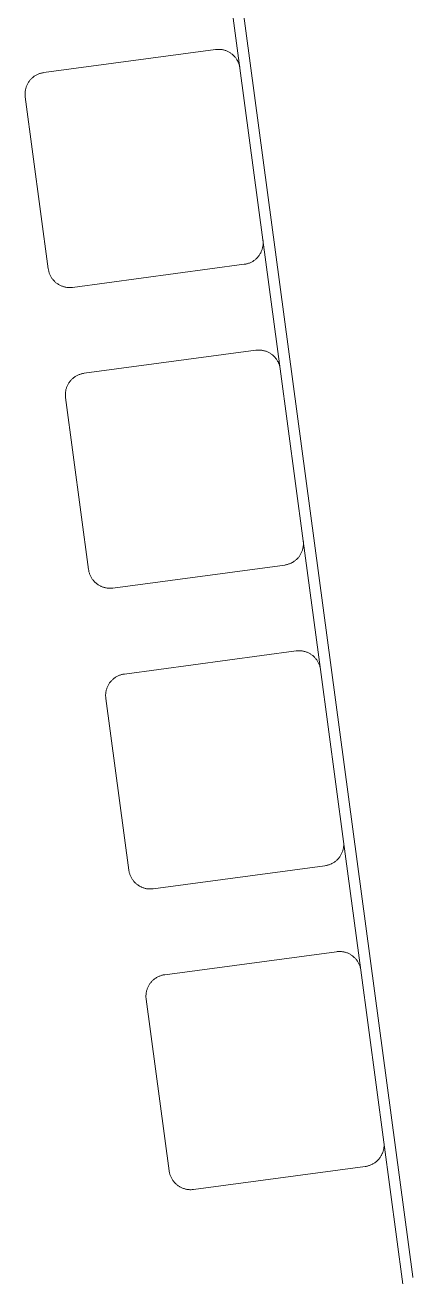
# Model space of a CAD drawing. Header units: millimetres. Extents: x -119 to 3638, y -51 to 1798.
# Drawn here: x 1300.7 to 1372.3, y 1332.5 to 1563.6 of the extents above; entities that cross this region are included whole.
import ezdxf

# ---------------------------------------------------------------- set-up
doc = ezdxf.new("R2010")
doc.units = ezdxf.units.MM
doc.layers.add('ZANO_R', color=7, linetype='Continuous', lineweight=0)

msp = doc.modelspace()

# ---------------------------------------------------------------- linework, layer by layer
at = {"layer": 'ZANO_R'}
for p, q in [((1372.32, 1332.53), (1317.4, 1741.93)), ((1340.37, 1555.65), (1337.18, 1579.44)), ((1335.87, 1559.08), (1304.16, 1554.83)), ((1335.87, 1559.08), (1336.01, 1559.1)), ((1336.01, 1559.1), (1336.15, 1559.11)), ((1336.15, 1559.11), (1336.28, 1559.12)), ((1336.28, 1559.12), (1336.42, 1559.12)), ((1336.42, 1559.12), (1336.56, 1559.12)), ((1336.56, 1559.12), (1336.69, 1559.11)), ((1336.69, 1559.11), (1336.83, 1559.1)), ((1336.83, 1559.1), (1336.96, 1559.08)), ((1336.96, 1559.08), (1337.1, 1559.06)), ((1337.1, 1559.06), (1337.23, 1559.03)), ((1337.23, 1559.03), (1337.37, 1559)), ((1337.37, 1559), (1337.5, 1558.97)), ((1337.5, 1558.97), (1337.63, 1558.93)), ((1337.63, 1558.93), (1337.76, 1558.88)), ((1337.76, 1558.88), (1337.89, 1558.83)), ((1337.89, 1558.83), (1338.01, 1558.78)), ((1338.01, 1558.78), (1338.14, 1558.73)), ((1338.14, 1558.73), (1338.26, 1558.66)), ((1338.26, 1558.66), (1338.38, 1558.6)), ((1338.38, 1558.6), (1338.5, 1558.53)), ((1338.5, 1558.53), (1338.61, 1558.46)), ((1338.61, 1558.46), (1338.72, 1558.38)), ((1338.72, 1558.38), (1338.83, 1558.3)), ((1338.83, 1558.3), (1338.94, 1558.21)), ((1338.94, 1558.21), (1339.05, 1558.12)), ((1339.05, 1558.12), (1339.15, 1558.03)), ((1339.15, 1558.03), (1339.24, 1557.94)), ((1339.24, 1557.94), (1339.34, 1557.84)), ((1339.34, 1557.84), (1339.43, 1557.74)), ((1339.43, 1557.74), (1339.52, 1557.63)), ((1339.52, 1557.63), (1339.6, 1557.53)), ((1339.6, 1557.53), (1339.68, 1557.41)), ((1339.68, 1557.41), (1339.76, 1557.3)), ((1339.76, 1557.3), (1339.83, 1557.19)), ((1339.83, 1557.19), (1339.9, 1557.07)), ((1339.9, 1557.07), (1339.96, 1556.95)), ((1339.96, 1556.95), (1340.02, 1556.82)), ((1340.02, 1556.82), (1340.08, 1556.7)), ((1340.08, 1556.7), (1340.13, 1556.57)), ((1340.13, 1556.57), (1340.18, 1556.45)), ((1340.18, 1556.45), (1340.22, 1556.32)), ((1340.22, 1556.32), (1340.26, 1556.19)), ((1340.26, 1556.19), (1340.3, 1556.05)), ((1340.3, 1556.05), (1340.33, 1555.92)), ((1340.33, 1555.92), (1340.35, 1555.79)), ((1340.35, 1555.79), (1340.37, 1555.65)), ((1340.37, 1555.65), (1344.63, 1523.93)), ((1301.21, 1552.84), (1301.15, 1552.72)), ((1301.28, 1552.95), (1301.21, 1552.84)), ((1301.35, 1553.07), (1301.28, 1552.95)), ((1301.43, 1553.18), (1301.35, 1553.07)), ((1301.51, 1553.29), (1301.43, 1553.18)), ((1301.6, 1553.4), (1301.51, 1553.29)), ((1301.68, 1553.5), (1301.6, 1553.4)), ((1301.78, 1553.6), (1301.68, 1553.5)), ((1301.87, 1553.7), (1301.78, 1553.6)), ((1301.97, 1553.8), (1301.87, 1553.7)), ((1302.07, 1553.89), (1301.97, 1553.8)), ((1302.18, 1553.98), (1302.07, 1553.89)), ((1302.28, 1554.06), (1302.18, 1553.98)), ((1302.39, 1554.14), (1302.28, 1554.06)), ((1302.51, 1554.22), (1302.39, 1554.14)), ((1302.62, 1554.29), (1302.51, 1554.22)), ((1302.74, 1554.36), (1302.62, 1554.29)), ((1302.86, 1554.42), (1302.74, 1554.36)), ((1302.98, 1554.48), (1302.86, 1554.42)), ((1303.11, 1554.54), (1302.98, 1554.48)), ((1303.24, 1554.59), (1303.11, 1554.54)), ((1303.36, 1554.64), (1303.24, 1554.59)), ((1303.49, 1554.68), (1303.36, 1554.64)), ((1303.62, 1554.72), (1303.49, 1554.68)), ((1303.76, 1554.75), (1303.62, 1554.72)), ((1303.89, 1554.78), (1303.76, 1554.75)), ((1304.02, 1554.81), (1303.89, 1554.78)), ((1304.16, 1554.83), (1304.02, 1554.81)), ((1300.7, 1551.15), (1300.69, 1551.01)), ((1300.69, 1551.01), (1300.69, 1550.88)), ((1300.69, 1550.88), (1300.69, 1550.74)), ((1300.69, 1550.74), (1300.7, 1550.6)), ((1300.71, 1551.29), (1300.7, 1551.15)), ((1300.7, 1550.6), (1300.71, 1550.47)), ((1300.73, 1551.42), (1300.71, 1551.29)), ((1300.75, 1551.56), (1300.73, 1551.42)), ((1300.78, 1551.69), (1300.75, 1551.56)), ((1300.81, 1551.82), (1300.78, 1551.69)), ((1300.84, 1551.96), (1300.81, 1551.82)), ((1300.88, 1552.09), (1300.84, 1551.96)), ((1300.93, 1552.22), (1300.88, 1552.09)), ((1300.97, 1552.34), (1300.93, 1552.22)), ((1301.03, 1552.47), (1300.97, 1552.34)), ((1301.08, 1552.59), (1301.03, 1552.47)), ((1301.15, 1552.72), (1301.08, 1552.59)), ((1300.71, 1550.47), (1300.73, 1550.33)), ((1300.73, 1550.33), (1304.98, 1518.62)), ((1344.6, 1522.71), (1344.62, 1522.85)), ((1344.62, 1522.85), (1344.64, 1522.98)), ((1347.82, 1500.15), (1344.63, 1523.93)), ((1344.64, 1523.8), (1344.63, 1523.93)), ((1344.65, 1523.66), (1344.64, 1523.8)), ((1344.64, 1522.98), (1344.65, 1523.12)), ((1344.66, 1523.53), (1344.65, 1523.66)), ((1344.65, 1523.12), (1344.66, 1523.25)), ((1344.66, 1523.39), (1344.66, 1523.53)), ((1344.66, 1523.25), (1344.66, 1523.39)), ((1343.28, 1520.38), (1343.38, 1520.47)), ((1343.38, 1520.47), (1343.48, 1520.57)), ((1343.48, 1520.57), (1343.58, 1520.66)), ((1343.58, 1520.66), (1343.67, 1520.76)), ((1343.67, 1520.76), (1343.76, 1520.87)), ((1343.76, 1520.87), (1343.84, 1520.98)), ((1343.84, 1520.98), (1343.92, 1521.09)), ((1343.92, 1521.09), (1344, 1521.2)), ((1344, 1521.2), (1344.07, 1521.31)), ((1344.07, 1521.31), (1344.14, 1521.43)), ((1344.14, 1521.43), (1344.21, 1521.55)), ((1344.21, 1521.55), (1344.27, 1521.67)), ((1344.27, 1521.67), (1344.32, 1521.8)), ((1344.32, 1521.8), (1344.38, 1521.92)), ((1344.38, 1521.92), (1344.43, 1522.05)), ((1344.43, 1522.05), (1344.47, 1522.18)), ((1344.47, 1522.18), (1344.51, 1522.31)), ((1344.51, 1522.31), (1344.54, 1522.44)), ((1344.54, 1522.44), (1344.57, 1522.58)), ((1344.57, 1522.58), (1344.6, 1522.71)), ((1304.98, 1518.62), (1305, 1518.48)), ((1305, 1518.48), (1305.03, 1518.35)), ((1305.03, 1518.35), (1305.06, 1518.21)), ((1305.06, 1518.21), (1305.09, 1518.08)), ((1309.48, 1515.18), (1341.19, 1519.44)), ((1341.19, 1519.44), (1341.33, 1519.46)), ((1341.33, 1519.46), (1341.46, 1519.48)), ((1341.46, 1519.48), (1341.6, 1519.51)), ((1341.6, 1519.51), (1341.73, 1519.55)), ((1341.73, 1519.55), (1341.86, 1519.59)), ((1341.86, 1519.59), (1341.99, 1519.63)), ((1341.99, 1519.63), (1342.12, 1519.68)), ((1342.12, 1519.68), (1342.24, 1519.73)), ((1342.24, 1519.73), (1342.37, 1519.78)), ((1342.37, 1519.78), (1342.49, 1519.85)), ((1342.49, 1519.85), (1342.61, 1519.91)), ((1342.61, 1519.91), (1342.73, 1519.98)), ((1342.73, 1519.98), (1342.84, 1520.05)), ((1342.84, 1520.05), (1342.96, 1520.13)), ((1342.96, 1520.13), (1343.07, 1520.21)), ((1343.07, 1520.21), (1343.18, 1520.29)), ((1343.18, 1520.29), (1343.28, 1520.38)), ((1305.09, 1518.08), (1305.13, 1517.95)), ((1305.13, 1517.95), (1305.17, 1517.82)), ((1305.17, 1517.82), (1305.22, 1517.69)), ((1305.22, 1517.69), (1305.27, 1517.57)), ((1305.27, 1517.57), (1305.33, 1517.44)), ((1305.33, 1517.44), (1305.39, 1517.32)), ((1305.39, 1517.32), (1305.45, 1517.2)), ((1305.45, 1517.2), (1305.52, 1517.08)), ((1305.52, 1517.08), (1305.59, 1516.97)), ((1305.59, 1516.97), (1305.67, 1516.85)), ((1305.67, 1516.85), (1305.75, 1516.74)), ((1305.75, 1516.74), (1305.83, 1516.63)), ((1305.83, 1516.63), (1305.92, 1516.53)), ((1305.92, 1516.53), (1306.01, 1516.43)), ((1306.01, 1516.43), (1306.11, 1516.33)), ((1306.11, 1516.33), (1306.21, 1516.23)), ((1306.21, 1516.23), (1306.31, 1516.14)), ((1306.31, 1516.14), (1306.41, 1516.05)), ((1306.41, 1516.05), (1306.52, 1515.97)), ((1306.52, 1515.97), (1306.63, 1515.89)), ((1306.63, 1515.89), (1306.74, 1515.81)), ((1306.74, 1515.81), (1306.86, 1515.74)), ((1306.86, 1515.74), (1306.97, 1515.67)), ((1306.97, 1515.67), (1307.09, 1515.6)), ((1307.09, 1515.6), (1307.22, 1515.54)), ((1307.22, 1515.54), (1307.34, 1515.48)), ((1307.34, 1515.48), (1307.47, 1515.43)), ((1307.47, 1515.43), (1307.59, 1515.38)), ((1307.59, 1515.38), (1307.72, 1515.34)), ((1307.72, 1515.34), (1307.85, 1515.3)), ((1307.85, 1515.3), (1307.99, 1515.27)), ((1307.99, 1515.27), (1308.12, 1515.23)), ((1308.12, 1515.23), (1308.25, 1515.21)), ((1308.25, 1515.21), (1308.39, 1515.19)), ((1308.39, 1515.19), (1308.52, 1515.17)), ((1308.52, 1515.17), (1308.66, 1515.16)), ((1308.66, 1515.16), (1308.8, 1515.15)), ((1308.8, 1515.15), (1308.93, 1515.15)), ((1308.93, 1515.15), (1309.07, 1515.15)), ((1309.07, 1515.15), (1309.21, 1515.16)), ((1309.21, 1515.16), (1309.34, 1515.17)), ((1309.34, 1515.17), (1309.48, 1515.18)), ((1343.32, 1503.58), (1311.6, 1499.33)), ((1343.32, 1503.58), (1343.46, 1503.6)), ((1343.46, 1503.6), (1343.59, 1503.61)), ((1343.59, 1503.61), (1343.73, 1503.61)), ((1343.73, 1503.61), (1343.86, 1503.62)), ((1343.86, 1503.62), (1344, 1503.61)), ((1344, 1503.61), (1344.14, 1503.61)), ((1344.14, 1503.61), (1344.27, 1503.59)), ((1344.27, 1503.59), (1344.41, 1503.58)), ((1344.41, 1503.58), (1344.54, 1503.56)), ((1344.54, 1503.56), (1344.68, 1503.53)), ((1344.68, 1503.53), (1344.81, 1503.5)), ((1344.81, 1503.5), (1344.94, 1503.46)), ((1344.94, 1503.46), (1345.07, 1503.42)), ((1345.07, 1503.42), (1345.2, 1503.38)), ((1345.2, 1503.38), (1345.33, 1503.33)), ((1345.33, 1503.33), (1345.46, 1503.28)), ((1345.46, 1503.28), (1345.58, 1503.22)), ((1345.58, 1503.22), (1345.7, 1503.16)), ((1345.7, 1503.16), (1345.82, 1503.1)), ((1345.82, 1503.1), (1345.94, 1503.03)), ((1345.94, 1503.03), (1346.06, 1502.95)), ((1346.06, 1502.95), (1346.17, 1502.88)), ((1346.17, 1502.88), (1346.28, 1502.8)), ((1346.28, 1502.8), (1346.39, 1502.71)), ((1346.39, 1502.71), (1346.49, 1502.62)), ((1346.49, 1502.62), (1346.59, 1502.53)), ((1346.59, 1502.53), (1346.69, 1502.43)), ((1346.69, 1502.43), (1346.78, 1502.34)), ((1346.78, 1502.34), (1346.88, 1502.23)), ((1346.88, 1502.23), (1346.96, 1502.13)), ((1346.96, 1502.13), (1347.05, 1502.02)), ((1347.05, 1502.02), (1347.13, 1501.91)), ((1347.13, 1501.91), (1347.2, 1501.8)), ((1347.2, 1501.8), (1347.28, 1501.68)), ((1347.28, 1501.68), (1347.34, 1501.56)), ((1347.34, 1501.56), (1347.41, 1501.44)), ((1347.41, 1501.44), (1347.47, 1501.32)), ((1347.47, 1501.32), (1347.53, 1501.2)), ((1347.53, 1501.2), (1347.58, 1501.07)), ((1347.58, 1501.07), (1347.63, 1500.94)), ((1347.63, 1500.94), (1347.67, 1500.81)), ((1347.67, 1500.81), (1347.71, 1500.68)), ((1347.71, 1500.68), (1347.74, 1500.55)), ((1347.74, 1500.55), (1347.77, 1500.42)), ((1347.77, 1500.42), (1347.8, 1500.28)), ((1347.8, 1500.28), (1347.82, 1500.15)), ((1347.82, 1500.15), (1352.07, 1468.43)), ((1308.72, 1497.45), (1308.66, 1497.33)), ((1308.8, 1497.57), (1308.72, 1497.45)), ((1308.88, 1497.68), (1308.8, 1497.57)), ((1308.96, 1497.79), (1308.88, 1497.68)), ((1309.04, 1497.9), (1308.96, 1497.79)), ((1309.13, 1498), (1309.04, 1497.9)), ((1309.22, 1498.1), (1309.13, 1498)), ((1309.32, 1498.2), (1309.22, 1498.1)), ((1309.42, 1498.29), (1309.32, 1498.2)), ((1309.52, 1498.38), (1309.42, 1498.29)), ((1309.62, 1498.47), (1309.52, 1498.38)), ((1309.73, 1498.56), (1309.62, 1498.47)), ((1309.84, 1498.64), (1309.73, 1498.56)), ((1309.95, 1498.71), (1309.84, 1498.64)), ((1310.07, 1498.79), (1309.95, 1498.71)), ((1310.19, 1498.85), (1310.07, 1498.79)), ((1310.31, 1498.92), (1310.19, 1498.85)), ((1310.43, 1498.98), (1310.31, 1498.92)), ((1310.55, 1499.04), (1310.43, 1498.98)), ((1310.68, 1499.09), (1310.55, 1499.04)), ((1310.81, 1499.13), (1310.68, 1499.09)), ((1310.94, 1499.18), (1310.81, 1499.13)), ((1311.07, 1499.22), (1310.94, 1499.18)), ((1311.2, 1499.25), (1311.07, 1499.22)), ((1311.33, 1499.28), (1311.2, 1499.25)), ((1311.47, 1499.31), (1311.33, 1499.28)), ((1311.6, 1499.33), (1311.47, 1499.31)), ((1308.15, 1495.65), (1308.14, 1495.51)), ((1308.14, 1495.51), (1308.14, 1495.37)), ((1308.14, 1495.37), (1308.14, 1495.24)), ((1308.14, 1495.24), (1308.14, 1495.1)), ((1308.14, 1495.1), (1308.16, 1494.97)), ((1308.16, 1495.78), (1308.15, 1495.65)), ((1308.17, 1495.92), (1308.16, 1495.78)), ((1308.2, 1496.05), (1308.17, 1495.92)), ((1308.22, 1496.19), (1308.2, 1496.05)), ((1308.25, 1496.32), (1308.22, 1496.19)), ((1308.29, 1496.45), (1308.25, 1496.32)), ((1308.33, 1496.58), (1308.29, 1496.45)), ((1308.37, 1496.71), (1308.33, 1496.58)), ((1308.42, 1496.84), (1308.37, 1496.71)), ((1308.47, 1496.97), (1308.42, 1496.84)), ((1308.53, 1497.09), (1308.47, 1496.97)), ((1308.59, 1497.21), (1308.53, 1497.09)), ((1308.66, 1497.33), (1308.59, 1497.21)), ((1308.16, 1494.97), (1308.17, 1494.83)), ((1308.17, 1494.83), (1312.43, 1463.11)), ((1352.05, 1467.21), (1352.07, 1467.34)), ((1355.26, 1444.64), (1352.07, 1468.43)), ((1352.09, 1468.3), (1352.07, 1468.43)), ((1352.07, 1467.34), (1352.08, 1467.48)), ((1352.08, 1467.48), (1352.1, 1467.61)), ((1352.1, 1468.16), (1352.09, 1468.3)), ((1352.1, 1468.02), (1352.1, 1468.16)), ((1352.11, 1467.89), (1352.1, 1468.02)), ((1352.1, 1467.75), (1352.11, 1467.89)), ((1352.1, 1467.61), (1352.1, 1467.75)), ((1350.83, 1464.97), (1350.93, 1465.06)), ((1350.93, 1465.06), (1351.02, 1465.16)), ((1351.02, 1465.16), (1351.11, 1465.26)), ((1351.11, 1465.26), (1351.2, 1465.37)), ((1351.2, 1465.37), (1351.29, 1465.47)), ((1351.29, 1465.47), (1351.37, 1465.58)), ((1351.37, 1465.58), (1351.44, 1465.7)), ((1351.44, 1465.7), (1351.52, 1465.81)), ((1351.52, 1465.81), (1351.59, 1465.93)), ((1351.59, 1465.93), (1351.65, 1466.05)), ((1351.65, 1466.05), (1351.71, 1466.17)), ((1351.71, 1466.17), (1351.77, 1466.29)), ((1351.77, 1466.29), (1351.82, 1466.42)), ((1351.82, 1466.42), (1351.87, 1466.55)), ((1351.87, 1466.55), (1351.91, 1466.68)), ((1351.91, 1466.68), (1351.95, 1466.81)), ((1351.95, 1466.81), (1351.99, 1466.94)), ((1351.99, 1466.94), (1352.02, 1467.07)), ((1352.02, 1467.07), (1352.05, 1467.21)), ((1312.43, 1463.11), (1312.45, 1462.98)), ((1312.45, 1462.98), (1312.47, 1462.84)), ((1312.47, 1462.84), (1312.5, 1462.71)), ((1312.5, 1462.71), (1312.54, 1462.58)), ((1316.92, 1459.68), (1348.64, 1463.94)), ((1348.64, 1463.94), (1348.77, 1463.96)), ((1348.77, 1463.96), (1348.91, 1463.98)), ((1348.91, 1463.98), (1349.04, 1464.01)), ((1349.04, 1464.01), (1349.17, 1464.04)), ((1349.17, 1464.04), (1349.3, 1464.08)), ((1349.3, 1464.08), (1349.43, 1464.13)), ((1349.43, 1464.13), (1349.56, 1464.17)), ((1349.56, 1464.17), (1349.69, 1464.23)), ((1349.69, 1464.23), (1349.81, 1464.28)), ((1349.81, 1464.28), (1349.93, 1464.34)), ((1349.93, 1464.34), (1350.06, 1464.41)), ((1350.06, 1464.41), (1350.17, 1464.48)), ((1350.17, 1464.48), (1350.29, 1464.55)), ((1350.29, 1464.55), (1350.4, 1464.62)), ((1350.4, 1464.62), (1350.51, 1464.7)), ((1350.51, 1464.7), (1350.62, 1464.79)), ((1350.62, 1464.79), (1350.73, 1464.88)), ((1350.73, 1464.88), (1350.83, 1464.97)), ((1312.54, 1462.58), (1312.57, 1462.45)), ((1312.57, 1462.45), (1312.62, 1462.32)), ((1312.62, 1462.32), (1312.66, 1462.19)), ((1312.66, 1462.19), (1312.72, 1462.06)), ((1312.72, 1462.06), (1312.77, 1461.94)), ((1312.77, 1461.94), (1312.83, 1461.82)), ((1312.83, 1461.82), (1312.9, 1461.7)), ((1312.9, 1461.7), (1312.97, 1461.58)), ((1312.97, 1461.58), (1313.04, 1461.46)), ((1313.04, 1461.46), (1313.11, 1461.35)), ((1313.11, 1461.35), (1313.2, 1461.24)), ((1313.2, 1461.24), (1313.28, 1461.13)), ((1313.28, 1461.13), (1313.37, 1461.03)), ((1313.37, 1461.03), (1313.46, 1460.92)), ((1313.46, 1460.92), (1313.55, 1460.83)), ((1313.55, 1460.83), (1313.65, 1460.73)), ((1313.65, 1460.73), (1313.75, 1460.64)), ((1313.75, 1460.64), (1313.86, 1460.55)), ((1313.86, 1460.55), (1313.96, 1460.47)), ((1313.96, 1460.47), (1314.07, 1460.39)), ((1314.07, 1460.39), (1314.19, 1460.31)), ((1314.19, 1460.31), (1314.3, 1460.23)), ((1314.3, 1460.23), (1314.42, 1460.17)), ((1314.42, 1460.17), (1314.54, 1460.1)), ((1314.54, 1460.1), (1314.66, 1460.04)), ((1314.66, 1460.04), (1314.78, 1459.98)), ((1314.78, 1459.98), (1314.91, 1459.93)), ((1314.91, 1459.93), (1315.04, 1459.88)), ((1315.04, 1459.88), (1315.17, 1459.84)), ((1315.17, 1459.84), (1315.3, 1459.8)), ((1315.3, 1459.8), (1315.43, 1459.76)), ((1315.43, 1459.76), (1315.56, 1459.73)), ((1315.56, 1459.73), (1315.7, 1459.71)), ((1315.7, 1459.71), (1315.83, 1459.68)), ((1315.83, 1459.68), (1315.97, 1459.67)), ((1315.97, 1459.67), (1316.1, 1459.66)), ((1316.1, 1459.66), (1316.24, 1459.65)), ((1316.24, 1459.65), (1316.38, 1459.65)), ((1316.38, 1459.65), (1316.51, 1459.65)), ((1316.51, 1459.65), (1316.65, 1459.65)), ((1316.65, 1459.65), (1316.79, 1459.67)), ((1316.79, 1459.67), (1316.92, 1459.68)), ((1350.77, 1448.08), (1319.05, 1443.82)), ((1350.77, 1448.08), (1350.9, 1448.09)), ((1350.9, 1448.09), (1351.04, 1448.1)), ((1351.04, 1448.1), (1351.17, 1448.11)), ((1351.17, 1448.11), (1351.31, 1448.11)), ((1351.31, 1448.11), (1351.45, 1448.11)), ((1351.45, 1448.11), (1351.58, 1448.1)), ((1351.58, 1448.1), (1351.72, 1448.09)), ((1351.72, 1448.09), (1351.85, 1448.07)), ((1351.85, 1448.07), (1351.99, 1448.05)), ((1351.99, 1448.05), (1352.12, 1448.03)), ((1352.12, 1448.03), (1352.26, 1448)), ((1352.26, 1448), (1352.39, 1447.96)), ((1352.39, 1447.96), (1352.52, 1447.92)), ((1352.52, 1447.92), (1352.65, 1447.88)), ((1352.65, 1447.88), (1352.78, 1447.83)), ((1352.78, 1447.83), (1352.9, 1447.78)), ((1352.9, 1447.78), (1353.03, 1447.72)), ((1353.03, 1447.72), (1353.15, 1447.66)), ((1353.15, 1447.66), (1353.27, 1447.59)), ((1353.27, 1447.59), (1353.39, 1447.52)), ((1353.39, 1447.52), (1353.5, 1447.45)), ((1353.5, 1447.45), (1353.61, 1447.37)), ((1353.61, 1447.37), (1353.72, 1447.29)), ((1353.72, 1447.29), (1353.83, 1447.21)), ((1353.83, 1447.21), (1353.94, 1447.12)), ((1353.94, 1447.12), (1354.04, 1447.03)), ((1354.04, 1447.03), (1354.13, 1446.93)), ((1354.13, 1446.93), (1354.23, 1446.83)), ((1354.23, 1446.83), (1354.32, 1446.73)), ((1354.32, 1446.73), (1354.41, 1446.63)), ((1354.41, 1446.63), (1354.49, 1446.52)), ((1354.49, 1446.52), (1354.57, 1446.41)), ((1354.57, 1446.41), (1354.65, 1446.3)), ((1354.65, 1446.3), (1354.72, 1446.18)), ((1354.72, 1446.18), (1354.79, 1446.06)), ((1354.79, 1446.06), (1354.85, 1445.94)), ((1354.85, 1445.94), (1354.91, 1445.82)), ((1354.91, 1445.82), (1354.97, 1445.69)), ((1354.97, 1445.69), (1355.02, 1445.57)), ((1355.02, 1445.57), (1355.07, 1445.44)), ((1355.07, 1445.44), (1355.11, 1445.31)), ((1355.11, 1445.31), (1355.15, 1445.18)), ((1355.15, 1445.18), (1355.19, 1445.05)), ((1355.19, 1445.05), (1355.22, 1444.91)), ((1355.22, 1444.91), (1355.24, 1444.78)), ((1355.24, 1444.78), (1355.26, 1444.64)), ((1355.26, 1444.64), (1359.52, 1412.93)), ((1316.17, 1441.95), (1316.1, 1441.83)), ((1316.24, 1442.06), (1316.17, 1441.95)), ((1316.32, 1442.18), (1316.24, 1442.06)), ((1316.4, 1442.29), (1316.32, 1442.18)), ((1316.49, 1442.39), (1316.4, 1442.29)), ((1316.57, 1442.5), (1316.49, 1442.39)), ((1316.67, 1442.6), (1316.57, 1442.5)), ((1316.76, 1442.7), (1316.67, 1442.6)), ((1316.86, 1442.79), (1316.76, 1442.7)), ((1316.96, 1442.88), (1316.86, 1442.79)), ((1317.07, 1442.97), (1316.96, 1442.88)), ((1317.17, 1443.05), (1317.07, 1442.97)), ((1317.28, 1443.13), (1317.17, 1443.05)), ((1317.4, 1443.21), (1317.28, 1443.13)), ((1317.51, 1443.28), (1317.4, 1443.21)), ((1317.63, 1443.35), (1317.51, 1443.28)), ((1317.75, 1443.42), (1317.63, 1443.35)), ((1317.87, 1443.48), (1317.75, 1443.42)), ((1318, 1443.53), (1317.87, 1443.48)), ((1318.13, 1443.58), (1318, 1443.53)), ((1318.25, 1443.63), (1318.13, 1443.58)), ((1318.38, 1443.67), (1318.25, 1443.63)), ((1318.51, 1443.71), (1318.38, 1443.67)), ((1318.65, 1443.75), (1318.51, 1443.71)), ((1318.78, 1443.78), (1318.65, 1443.75)), ((1318.91, 1443.8), (1318.78, 1443.78)), ((1319.05, 1443.82), (1318.91, 1443.8)), ((1315.59, 1440.14), (1315.58, 1440.01)), ((1315.58, 1440.01), (1315.58, 1439.87)), ((1315.58, 1439.87), (1315.58, 1439.73)), ((1315.58, 1439.73), (1315.59, 1439.6)), ((1315.6, 1440.28), (1315.59, 1440.14)), ((1315.59, 1439.6), (1315.6, 1439.46)), ((1315.62, 1440.42), (1315.6, 1440.28)), ((1315.64, 1440.55), (1315.62, 1440.42)), ((1315.67, 1440.68), (1315.64, 1440.55)), ((1315.7, 1440.82), (1315.67, 1440.68)), ((1315.73, 1440.95), (1315.7, 1440.82)), ((1315.77, 1441.08), (1315.73, 1440.95)), ((1315.82, 1441.21), (1315.77, 1441.08)), ((1315.86, 1441.34), (1315.82, 1441.21)), ((1315.92, 1441.46), (1315.86, 1441.34)), ((1315.97, 1441.59), (1315.92, 1441.46)), ((1316.04, 1441.71), (1315.97, 1441.59)), ((1316.1, 1441.83), (1316.04, 1441.71)), ((1315.6, 1439.46), (1315.62, 1439.33)), ((1315.62, 1439.33), (1319.87, 1407.61)), ((1359.51, 1411.84), (1359.53, 1411.97)), ((1362.71, 1389.14), (1359.52, 1412.93)), ((1359.53, 1412.79), (1359.52, 1412.93)), ((1359.54, 1412.66), (1359.53, 1412.79)), ((1359.53, 1411.97), (1359.54, 1412.11)), ((1359.55, 1412.52), (1359.54, 1412.66)), ((1359.54, 1412.11), (1359.55, 1412.25)), ((1359.55, 1412.38), (1359.55, 1412.52)), ((1359.55, 1412.25), (1359.55, 1412.38)), ((1358.27, 1409.46), (1358.37, 1409.56)), ((1358.37, 1409.56), (1358.47, 1409.66)), ((1358.47, 1409.66), (1358.56, 1409.76)), ((1358.56, 1409.76), (1358.65, 1409.86)), ((1358.65, 1409.86), (1358.73, 1409.97)), ((1358.73, 1409.97), (1358.81, 1410.08)), ((1358.81, 1410.08), (1358.89, 1410.19)), ((1358.89, 1410.19), (1358.96, 1410.31)), ((1358.96, 1410.31), (1359.03, 1410.43)), ((1359.03, 1410.43), (1359.1, 1410.55)), ((1359.1, 1410.55), (1359.16, 1410.67)), ((1359.16, 1410.67), (1359.21, 1410.79)), ((1359.21, 1410.79), (1359.27, 1410.92)), ((1359.27, 1410.92), (1359.32, 1411.05)), ((1359.32, 1411.05), (1359.36, 1411.17)), ((1359.36, 1411.17), (1359.4, 1411.31)), ((1359.4, 1411.31), (1359.43, 1411.44)), ((1359.43, 1411.44), (1359.46, 1411.57)), ((1359.46, 1411.57), (1359.49, 1411.7)), ((1359.49, 1411.7), (1359.51, 1411.84)), ((1319.87, 1407.61), (1319.89, 1407.48)), ((1319.89, 1407.48), (1319.92, 1407.34)), ((1319.92, 1407.34), (1319.95, 1407.21)), ((1324.37, 1404.18), (1356.08, 1408.43)), ((1356.08, 1408.43), (1356.22, 1408.45)), ((1356.22, 1408.45), (1356.35, 1408.48)), ((1356.35, 1408.48), (1356.49, 1408.51)), ((1356.49, 1408.51), (1356.62, 1408.54)), ((1356.62, 1408.54), (1356.75, 1408.58)), ((1356.75, 1408.58), (1356.88, 1408.62)), ((1356.88, 1408.62), (1357.01, 1408.67)), ((1357.01, 1408.67), (1357.13, 1408.72)), ((1357.13, 1408.72), (1357.26, 1408.78)), ((1357.26, 1408.78), (1357.38, 1408.84)), ((1357.38, 1408.84), (1357.5, 1408.9)), ((1357.5, 1408.9), (1357.62, 1408.97)), ((1357.62, 1408.97), (1357.73, 1409.05)), ((1357.73, 1409.05), (1357.85, 1409.12)), ((1357.85, 1409.12), (1357.96, 1409.2)), ((1357.96, 1409.2), (1358.07, 1409.29)), ((1358.07, 1409.29), (1358.17, 1409.37)), ((1358.17, 1409.37), (1358.27, 1409.46)), ((1319.95, 1407.21), (1319.98, 1407.08)), ((1319.98, 1407.08), (1320.02, 1406.94)), ((1320.02, 1406.94), (1320.06, 1406.82)), ((1320.06, 1406.82), (1320.11, 1406.69)), ((1320.11, 1406.69), (1320.16, 1406.56)), ((1320.16, 1406.56), (1320.22, 1406.44)), ((1320.22, 1406.44), (1320.28, 1406.31)), ((1320.28, 1406.31), (1320.34, 1406.19)), ((1320.34, 1406.19), (1320.41, 1406.08)), ((1320.41, 1406.08), (1320.48, 1405.96)), ((1320.48, 1405.96), (1320.56, 1405.85)), ((1320.56, 1405.85), (1320.64, 1405.74)), ((1320.64, 1405.74), (1320.72, 1405.63)), ((1320.72, 1405.63), (1320.81, 1405.52)), ((1320.81, 1405.52), (1320.9, 1405.42)), ((1320.9, 1405.42), (1321, 1405.32)), ((1321, 1405.32), (1321.1, 1405.23)), ((1321.1, 1405.23), (1321.2, 1405.14)), ((1321.2, 1405.14), (1321.3, 1405.05)), ((1321.3, 1405.05), (1321.41, 1404.96)), ((1321.41, 1404.96), (1321.52, 1404.88)), ((1321.52, 1404.88), (1321.63, 1404.8)), ((1321.63, 1404.8), (1321.75, 1404.73)), ((1321.75, 1404.73), (1321.86, 1404.66)), ((1321.86, 1404.66), (1321.98, 1404.6)), ((1321.98, 1404.6), (1322.11, 1404.54)), ((1322.11, 1404.54), (1322.23, 1404.48)), ((1322.23, 1404.48), (1322.36, 1404.43)), ((1322.36, 1404.43), (1322.48, 1404.38)), ((1322.48, 1404.38), (1322.61, 1404.33)), ((1322.61, 1404.33), (1322.74, 1404.29)), ((1322.74, 1404.29), (1322.88, 1404.26)), ((1322.88, 1404.26), (1323.01, 1404.23)), ((1323.01, 1404.23), (1323.14, 1404.2)), ((1323.14, 1404.2), (1323.28, 1404.18)), ((1323.28, 1404.18), (1323.41, 1404.16)), ((1323.41, 1404.16), (1323.55, 1404.15)), ((1323.55, 1404.15), (1323.69, 1404.15)), ((1323.69, 1404.15), (1323.82, 1404.14)), ((1323.82, 1404.14), (1323.96, 1404.14)), ((1323.96, 1404.14), (1324.1, 1404.15)), ((1324.1, 1404.15), (1324.23, 1404.16)), ((1324.23, 1404.16), (1324.37, 1404.18)), ((1358.21, 1392.57), (1326.49, 1388.32)), ((1358.21, 1392.57), (1358.35, 1392.59)), ((1358.35, 1392.59), (1358.48, 1392.6)), ((1358.48, 1392.6), (1358.62, 1392.61)), ((1358.62, 1392.61), (1358.75, 1392.61)), ((1358.75, 1392.61), (1358.89, 1392.61)), ((1358.89, 1392.61), (1359.03, 1392.6)), ((1359.03, 1392.6), (1359.16, 1392.59)), ((1359.16, 1392.59), (1359.3, 1392.57)), ((1359.3, 1392.57), (1359.43, 1392.55)), ((1359.43, 1392.55), (1359.57, 1392.52)), ((1359.57, 1392.52), (1359.7, 1392.49)), ((1359.7, 1392.49), (1359.83, 1392.46)), ((1359.83, 1392.46), (1359.96, 1392.42)), ((1359.96, 1392.42), (1360.09, 1392.37)), ((1360.09, 1392.37), (1360.22, 1392.33)), ((1360.22, 1392.33), (1360.35, 1392.27)), ((1360.35, 1392.27), (1360.47, 1392.22)), ((1360.47, 1392.22), (1360.59, 1392.16)), ((1360.59, 1392.16), (1360.71, 1392.09)), ((1360.71, 1392.09), (1360.83, 1392.02)), ((1360.83, 1392.02), (1360.95, 1391.95)), ((1360.95, 1391.95), (1361.06, 1391.87)), ((1361.06, 1391.87), (1361.17, 1391.79)), ((1361.17, 1391.79), (1361.28, 1391.7)), ((1361.28, 1391.7), (1361.38, 1391.62)), ((1361.38, 1391.62), (1361.48, 1391.52)), ((1361.48, 1391.52), (1361.58, 1391.43)), ((1361.58, 1391.43), (1361.67, 1391.33)), ((1361.67, 1391.33), (1361.77, 1391.23)), ((1361.77, 1391.23), (1361.85, 1391.12)), ((1361.85, 1391.12), (1361.94, 1391.02)), ((1361.94, 1391.02), (1362.02, 1390.91)), ((1362.02, 1390.91), (1362.09, 1390.79)), ((1362.09, 1390.79), (1362.17, 1390.68)), ((1362.17, 1390.68), (1362.23, 1390.56)), ((1362.23, 1390.56), (1362.3, 1390.44)), ((1362.3, 1390.44), (1362.36, 1390.32)), ((1362.36, 1390.32), (1362.42, 1390.19)), ((1362.42, 1390.19), (1362.47, 1390.07)), ((1362.47, 1390.07), (1362.52, 1389.94)), ((1362.52, 1389.94), (1362.56, 1389.81)), ((1362.56, 1389.81), (1362.6, 1389.68)), ((1362.6, 1389.68), (1362.63, 1389.54)), ((1362.63, 1389.54), (1362.66, 1389.41)), ((1362.66, 1389.41), (1362.69, 1389.28)), ((1362.69, 1389.28), (1362.71, 1389.14)), ((1362.71, 1389.14), (1366.96, 1357.43)), ((1323.62, 1386.44), (1323.55, 1386.33)), ((1323.69, 1386.56), (1323.62, 1386.44)), ((1323.77, 1386.67), (1323.69, 1386.56)), ((1323.85, 1386.78), (1323.77, 1386.67)), ((1323.93, 1386.89), (1323.85, 1386.78)), ((1324.02, 1386.99), (1323.93, 1386.89)), ((1324.11, 1387.1), (1324.02, 1386.99)), ((1324.21, 1387.19), (1324.11, 1387.1)), ((1324.31, 1387.29), (1324.21, 1387.19)), ((1324.41, 1387.38), (1324.31, 1387.29)), ((1324.51, 1387.47), (1324.41, 1387.38)), ((1324.62, 1387.55), (1324.51, 1387.47)), ((1324.73, 1387.63), (1324.62, 1387.55)), ((1324.84, 1387.71), (1324.73, 1387.63)), ((1324.96, 1387.78), (1324.84, 1387.71)), ((1325.08, 1387.85), (1324.96, 1387.78)), ((1325.2, 1387.91), (1325.08, 1387.85)), ((1325.32, 1387.97), (1325.2, 1387.91)), ((1325.44, 1388.03), (1325.32, 1387.97)), ((1325.57, 1388.08), (1325.44, 1388.03)), ((1325.7, 1388.13), (1325.57, 1388.08)), ((1325.83, 1388.17), (1325.7, 1388.13)), ((1325.96, 1388.21), (1325.83, 1388.17)), ((1326.09, 1388.24), (1325.96, 1388.21)), ((1326.22, 1388.27), (1326.09, 1388.24)), ((1326.36, 1388.3), (1326.22, 1388.27)), ((1326.49, 1388.32), (1326.36, 1388.3)), ((1323.04, 1384.64), (1323.03, 1384.51)), ((1323.03, 1384.51), (1323.03, 1384.37)), ((1323.03, 1384.37), (1323.03, 1384.23)), ((1323.03, 1384.23), (1323.03, 1384.1)), ((1323.05, 1384.78), (1323.04, 1384.64)), ((1323.07, 1384.91), (1323.05, 1384.78)), ((1323.09, 1385.05), (1323.07, 1384.91)), ((1323.11, 1385.18), (1323.09, 1385.05)), ((1323.14, 1385.32), (1323.11, 1385.18)), ((1323.18, 1385.45), (1323.14, 1385.32)), ((1323.22, 1385.58), (1323.18, 1385.45)), ((1323.26, 1385.71), (1323.22, 1385.58)), ((1323.31, 1385.84), (1323.26, 1385.71)), ((1323.36, 1385.96), (1323.31, 1385.84)), ((1323.42, 1386.09), (1323.36, 1385.96)), ((1323.48, 1386.21), (1323.42, 1386.09)), ((1323.55, 1386.33), (1323.48, 1386.21)), ((1323.03, 1384.1), (1323.05, 1383.96)), ((1323.05, 1383.96), (1323.06, 1383.82)), ((1323.06, 1383.82), (1327.32, 1352.11)), ((1370.48, 1331.22), (1366.96, 1357.43)), ((1366.98, 1357.29), (1366.96, 1357.43)), ((1366.96, 1356.34), (1366.97, 1356.47)), ((1366.97, 1356.47), (1366.99, 1356.61)), ((1366.99, 1357.15), (1366.98, 1357.29)), ((1366.99, 1357.02), (1366.99, 1357.15)), ((1367, 1356.88), (1366.99, 1357.02)), ((1366.99, 1356.74), (1367, 1356.88)), ((1366.99, 1356.61), (1366.99, 1356.74)), ((1365.82, 1354.06), (1365.91, 1354.15)), ((1365.91, 1354.15), (1366, 1354.26)), ((1366, 1354.26), (1366.09, 1354.36)), ((1366.09, 1354.36), (1366.18, 1354.47)), ((1366.18, 1354.47), (1366.26, 1354.58)), ((1366.26, 1354.58), (1366.33, 1354.69)), ((1366.33, 1354.69), (1366.41, 1354.8)), ((1366.41, 1354.8), (1366.48, 1354.92)), ((1366.48, 1354.92), (1366.54, 1355.04)), ((1366.54, 1355.04), (1366.6, 1355.16)), ((1366.6, 1355.16), (1366.66, 1355.29)), ((1366.66, 1355.29), (1366.71, 1355.41)), ((1366.71, 1355.41), (1366.76, 1355.54)), ((1366.76, 1355.54), (1366.8, 1355.67)), ((1366.8, 1355.67), (1366.84, 1355.8)), ((1366.84, 1355.8), (1366.88, 1355.93)), ((1366.88, 1355.93), (1366.91, 1356.07)), ((1366.91, 1356.07), (1366.94, 1356.2)), ((1366.94, 1356.2), (1366.96, 1356.34)), ((1327.32, 1352.11), (1327.34, 1351.97)), ((1327.34, 1351.97), (1327.36, 1351.84)), ((1327.36, 1351.84), (1327.39, 1351.71)), ((1331.81, 1348.68), (1363.53, 1352.93)), ((1363.53, 1352.93), (1363.66, 1352.95)), ((1363.66, 1352.95), (1363.8, 1352.98)), ((1363.8, 1352.98), (1363.93, 1353)), ((1363.93, 1353), (1364.06, 1353.04)), ((1364.06, 1353.04), (1364.19, 1353.08)), ((1364.19, 1353.08), (1364.32, 1353.12)), ((1364.32, 1353.12), (1364.45, 1353.17)), ((1364.45, 1353.17), (1364.58, 1353.22)), ((1364.58, 1353.22), (1364.7, 1353.28)), ((1364.7, 1353.28), (1364.83, 1353.34)), ((1364.83, 1353.34), (1364.95, 1353.4)), ((1364.95, 1353.4), (1365.06, 1353.47)), ((1365.06, 1353.47), (1365.18, 1353.54)), ((1365.18, 1353.54), (1365.29, 1353.62)), ((1365.29, 1353.62), (1365.4, 1353.7)), ((1365.4, 1353.7), (1365.51, 1353.78)), ((1365.51, 1353.78), (1365.62, 1353.87)), ((1365.62, 1353.87), (1365.72, 1353.96)), ((1365.72, 1353.96), (1365.82, 1354.06)), ((1327.39, 1351.71), (1327.43, 1351.57)), ((1327.43, 1351.57), (1327.46, 1351.44)), ((1327.46, 1351.44), (1327.51, 1351.31)), ((1327.51, 1351.31), (1327.55, 1351.18)), ((1327.55, 1351.18), (1327.61, 1351.06)), ((1327.61, 1351.06), (1327.66, 1350.93)), ((1327.66, 1350.93), (1327.72, 1350.81)), ((1327.72, 1350.81), (1327.79, 1350.69)), ((1327.79, 1350.69), (1327.86, 1350.57)), ((1327.86, 1350.57), (1327.93, 1350.46)), ((1327.93, 1350.46), (1328.01, 1350.34)), ((1328.01, 1350.34), (1328.09, 1350.23)), ((1328.09, 1350.23), (1328.17, 1350.13)), ((1328.17, 1350.13), (1328.26, 1350.02)), ((1328.26, 1350.02), (1328.35, 1349.92)), ((1328.35, 1349.92), (1328.44, 1349.82)), ((1328.44, 1349.82), (1328.54, 1349.73)), ((1328.54, 1349.73), (1328.64, 1349.63)), ((1328.64, 1349.63), (1328.75, 1349.55)), ((1328.75, 1349.55), (1328.85, 1349.46)), ((1328.85, 1349.46), (1328.96, 1349.38)), ((1328.96, 1349.38), (1329.08, 1349.3)), ((1329.08, 1349.3), (1329.19, 1349.23)), ((1329.19, 1349.23), (1329.31, 1349.16)), ((1329.31, 1349.16), (1329.43, 1349.09)), ((1329.43, 1349.09), (1329.55, 1349.03)), ((1329.55, 1349.03), (1329.67, 1348.98)), ((1329.67, 1348.98), (1329.8, 1348.92)), ((1329.8, 1348.92), (1329.93, 1348.87)), ((1329.93, 1348.87), (1330.06, 1348.83)), ((1330.06, 1348.83), (1330.19, 1348.79)), ((1330.19, 1348.79), (1330.32, 1348.76)), ((1330.32, 1348.76), (1330.45, 1348.73)), ((1330.45, 1348.73), (1330.59, 1348.7)), ((1330.59, 1348.7), (1330.72, 1348.68)), ((1330.72, 1348.68), (1330.86, 1348.66)), ((1330.86, 1348.66), (1330.99, 1348.65)), ((1330.99, 1348.65), (1331.13, 1348.64)), ((1331.13, 1348.64), (1331.27, 1348.64)), ((1331.27, 1348.64), (1331.4, 1348.64)), ((1331.4, 1348.64), (1331.54, 1348.65)), ((1331.54, 1348.65), (1331.68, 1348.66)), ((1331.68, 1348.66), (1331.81, 1348.68)), ((1372.32, 1332.53), (1372.33, 1332.43))]:
    msp.add_line(p, q, dxfattribs=at)

doc.saveas('drawing.dxf')
